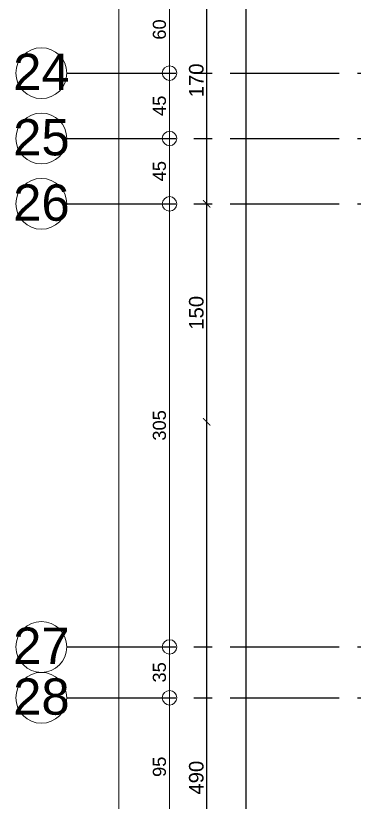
# Model space of a CAD drawing. Header units: millimetres. Extents: x 2778 to 13672, y 1832 to 5175.
# Drawn here: x 8371 to 8604, y 2793 to 3335 of the extents above; entities that cross this region are included whole.
import ezdxf

# ---------------------------------------------------------------- set-up
doc = ezdxf.new("R2010")
doc.units = ezdxf.units.MM
doc.linetypes.add('CENTER2', pattern=[112.5, 75, -12.5, 12.5, -12.5])
doc.linetypes.add('DASHDOT2', pattern=[12.7, 6.35, -3.175, 0, -3.175])
doc.layers.add('aks', color=251, linetype='DASHDOT2', lineweight=35)
for name, color, linetype in [('İÇÖLÇÜ', 7, 'Continuous'), ('Standart', 7, 'Continuous'), ('Ölçülendirme', 7, 'Continuous')]:
    doc.layers.add(name, color=color, linetype=linetype)
doc.styles.add('arial_1_18', font='arial.ttf', dxfattribs={"height": 0.2})
doc.styles.get("Standard").update_dxf_attribs({"font": 'arial.ttf'})

# ---------------------------------------------------------------- blocks, each defined once
blk = doc.blocks.new('IDE941Entity3925')
at = {"layer": 'Ölçülendirme', "color": 1, "linetype": 'Continuous', "lineweight": 5}
for points in [[(2877, -8), (2877, 2338)], [(2912, -8), (2912, 2338)]]:
    blk.add_lwpolyline(points, dxfattribs=at)
for centre in [(2912, 805), (2912, 760), (2912, 715), (2912, 410), (2912, 375)]:
    blk.add_circle(centre, 5, dxfattribs=at)
at = {"layer": 'Ölçülendirme', "color": 1, "linetype": 'Continuous', "lineweight": 5, "style": 'arial_1_18'}
for s, p in [('60', (2909.5, 828.01)), ('45', (2909.5, 775.51)), ('45', (2909.5, 730.51)), ('305', (2909.5, 552.01)), ('35', (2909.5, 385.51)), ('95', (2909.5, 320.51))]:
    blk.add_text(s, height=9, rotation=90, dxfattribs=at).set_placement(p)
blk = doc.blocks.new('_ArchTick')
at = {"color": 0, "linetype": 'ByBlock', "const_width": 0.15}
blk.add_lwpolyline([(-0.5, -0.5), (0.5, 0.5)], dxfattribs=at)

msp = doc.modelspace()

# ---------------------------------------------------------------- linework, layer by layer
at = {"layer": 'aks', "color": 251, "linetype": 'CENTER2', "lineweight": -3}
for points in [[(8406.17, 3295.23), (13636.17, 3295.23)], [(8406.17, 3250.23), (13636.17, 3250.23)], [(8406.17, 3205.23), (13636.17, 3205.23)], [(8406.17, 2900.23), (13636.17, 2900.23)], [(8406.17, 2865.23), (13636.17, 2865.23)]]:
    msp.add_lwpolyline(points, dxfattribs=at)
at = {"layer": 'aks', "color": 30, "linetype": 'Continuous', "lineweight": 5}
for centre in [(8388.67, 3295.23), (8388.67, 3250.23), (8388.67, 3205.23), (8388.67, 2900.23), (8388.67, 2865.23)]:
    msp.add_circle(centre, 17.5, dxfattribs=at)
at = {"layer": 'İÇÖLÇÜ'}
for p, q in [((8529.65, 2565.23), (8529.65, 4745.23)), ((8502.41, 3375.23), (8502.41, 3205.23)), ((8502.41, 3205.23), (8502.41, 3055.23)), ((8502.41, 3055.23), (8502.41, 2565.23))]:
    msp.add_line(p, q, dxfattribs=at)

# ---------------------------------------------------------------- block references
at = {"layer": 'İÇÖLÇÜ', "xscale": 5, "yscale": 5, "zscale": 5}
for p, rotation in [((8502.41, 3205.23), 270), ((8502.41, 3205.23), 90), ((8502.41, 3055.23), 270), ((8502.41, 3055.23), 90)]:
    msp.add_blockref('_ArchTick', p, dxfattribs=dict(at, rotation=rotation))
at = {"layer": 'Standart'}
msp.add_blockref('IDE941Entity3925', (5564.85, 2490.23), dxfattribs=at)

# ---------------------------------------------------------------- texts
at = {"layer": 'aks', "color": 1, "linetype": 'Continuous', "lineweight": 5, "style": 'arial_1_18'}
for s, p in [('24', (8369.25, 3283.61)), ('25', (8369.25, 3238.61)), ('26', (8369.25, 3193.61)), ('27', (8369.25, 2888.61)), ('28', (8369.25, 2853.61))]:
    msp.add_text(s, height=25, dxfattribs=at).set_placement(p)
at = {"layer": 'İÇÖLÇÜ', "char_height": 10, "attachment_point": 5, "rotation": 90}
for s, insert in [('\\A1;170', (8495.31, 3290.23)), ('\\A1;150', (8495.31, 3130.23)), ('\\A1;490', (8495.31, 2810.23))]:
    msp.add_mtext(s, dxfattribs=dict(at, insert=insert))

doc.saveas('drawing.dxf')
